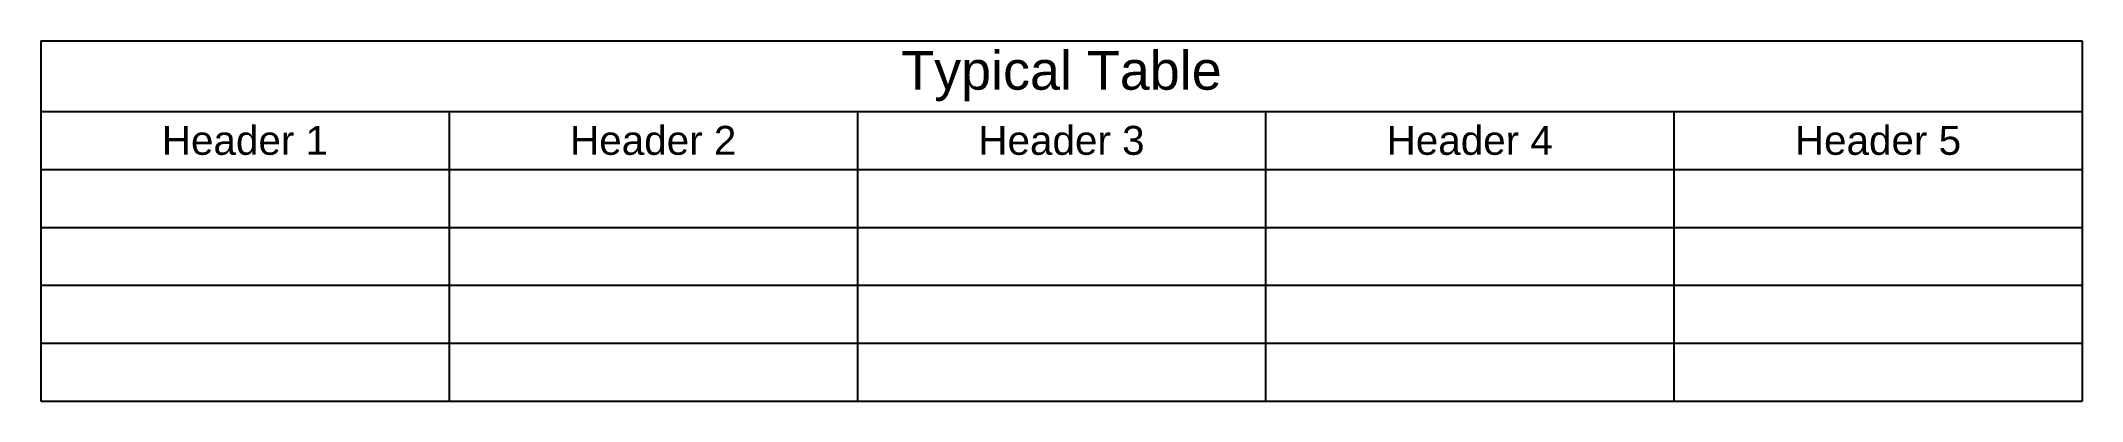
# Model space of a CAD drawing. Header units: millimetres. Extents: x 2193 to 2511, y 1933 to 1989.
import ezdxf

# ---------------------------------------------------------------- set-up
doc = ezdxf.new("R2010")
doc.units = ezdxf.units.MM
doc.styles.get("Standard").update_dxf_attribs({"font": 'Arial.ttf'})

# ---------------------------------------------------------------- blocks, each defined once
blk = doc.blocks.new('*T1')
at = {"color": 0, "linetype": 'ByBlock', "lineweight": -2, "transparency": 16777216}
for p, q in [((0, 0), (317.5, 0)), ((0, 0), (0, -56)), ((317.5, 0), (317.5, -56)), ((0, -11), (317.5, -11)), ((63.5, -11), (63.5, -56)), ((127, -11), (127, -56)), ((190.5, -11), (190.5, -56)), ((254, -11), (254, -56)), ((0, -20), (317.5, -20)), ((0, -29), (317.5, -29)), ((0, -38), (317.5, -38)), ((0, -47), (317.5, -47)), ((0, -56), (317.5, -56))]:
    blk.add_line(p, q, dxfattribs=at)
at = {"color": 0, "transparency": 16777216, "attachment_point": 5}
for s, insert, char_height, width in [('Typical Table', (158.75, -5.5), 6, 314.5), ('Header 1', (31.75, -15.5), 4.5, 60.5), ('Header 2', (95.25, -15.5), 4.5, 60.5), ('Header 3', (158.75, -15.5), 4.5, 60.5), ('Header 4', (222.25, -15.5), 4.5, 60.5), ('Header 5', (285.75, -15.5), 4.5, 60.5)]:
    blk.add_mtext(s, dxfattribs=dict(at, insert=insert, char_height=char_height, width=width))

msp = doc.modelspace()

# ---------------------------------------------------------------- block references
msp.add_blockref('*T1', (2193.18, 1989.05))

doc.saveas('drawing.dxf')
